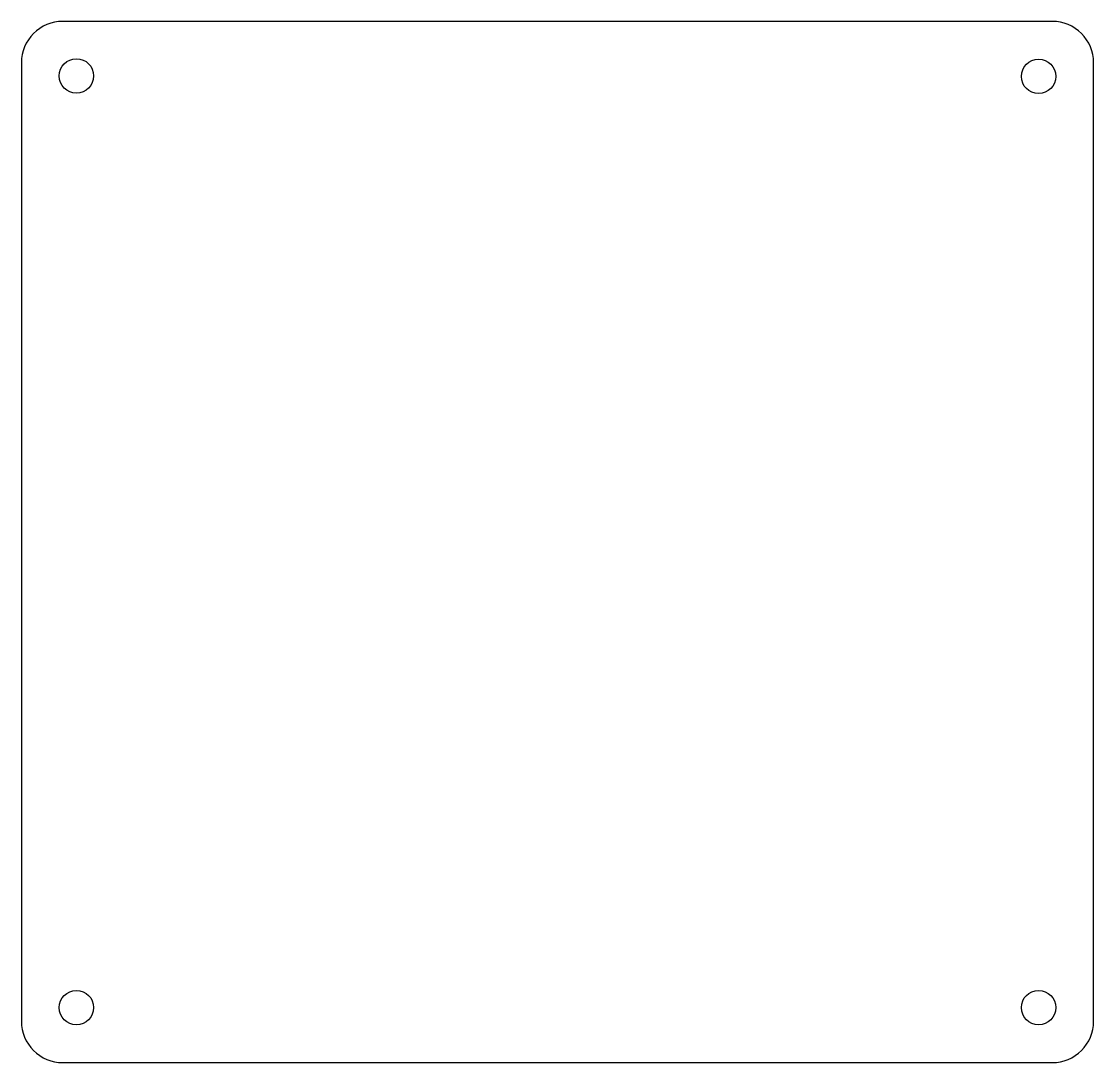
# Model space of a CAD drawing. Header units: millimetres. Extents: x -79.8 to -1.8, y -26.6 to 49.2.
import ezdxf

# ---------------------------------------------------------------- set-up
doc = ezdxf.new("R2010")
doc.units = ezdxf.units.MM
doc.layers.get('0').update_dxf_attribs({"linetype": 'CONTINUOUS'})

msp = doc.modelspace()

# ---------------------------------------------------------------- linework, layer by layer
msp.add_lwpolyline([(-1.789, 46.15, 0.414214), (-4.789, 49.15), (-76.789, 49.15, 0.414214), (-79.789, 46.15), (-79.789, -23.615, 0.414214), (-76.789, -26.615), (-4.789, -26.615, 0.414214), (-1.789, -23.615)], format="xyb", close=True)
for centre in [(-75.789, 45.188), (-5.789, 45.15), (-75.789, -22.615), (-5.789, -22.615)]:
    msp.add_circle(centre, 1.25)

doc.saveas('drawing.dxf')
